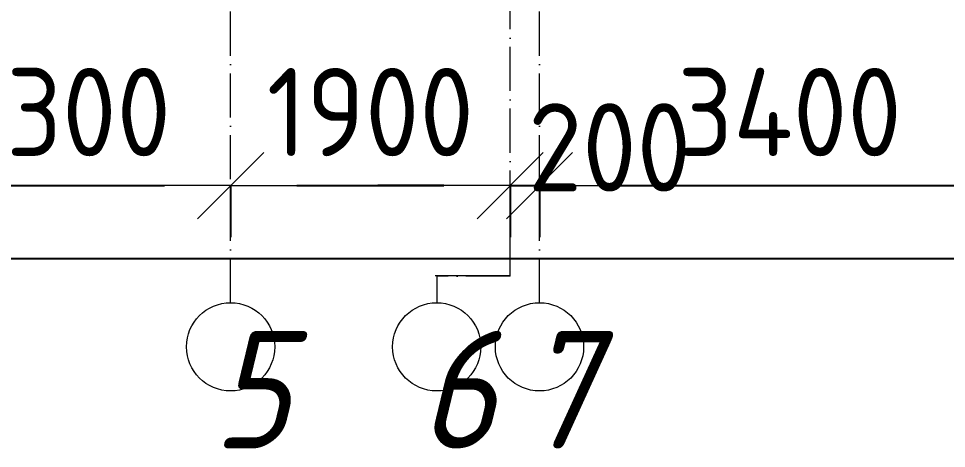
# Model space of a CAD drawing. Header units: millimetres. Extents: x 2294 to 908349, y -83289 to 219220.
# Drawn here: x 171892 to 178200, y 57926 to 60850 of the extents above; entities that cross this region are included whole.
import ezdxf

# ---------------------------------------------------------------- set-up
doc = ezdxf.new("R2010")
doc.units = ezdxf.units.MM
doc.linetypes.add('50_200_ШТРИХ_1Т_ш5_п1_п1_', pattern=[700, 500, -100, 0, -100])
for name, color, linetype, lineweight in [('A-____-____-DIMS', 7, 'Continuous', 9), ('S-GRID-____-IDEN', 7, 'Continuous', 9), ('S-GRID-____-OTLN', 7, 'Continuous', 9), ('S-GRID-____-OTLN-1', 7, '50_200_ШТРИХ_1Т_ш5_п1_п1_', 9)]:
    doc.layers.add(name, color=color, linetype=linetype, lineweight=lineweight)
doc.styles.add('ISOCPEUR_I_9', font='isocpeui.ttf', dxfattribs={"width": 0.9, "height": 250})
doc.styles.add('СПДС', font='isocpeur.ttf', dxfattribs={"width": 0.9})
doc.dimstyles.new('Размера А3', dxfattribs={"dimtxt": 800, "dimasz": 450, "dimexe": 350, "dimexo": 100, "dimgap": 200, "dimtad": 1, "dimdec": 0, "dimrnd": 10, "dimzin": 0, "dimdsep": 46, "dimtxsty": 'СПДС', "dimblk": 'ARROWHEAD_6', "dimcen": 1, "dimclrd": 5, "dimclre": 5, "dimclrt": 5, "dimazin": 0, "dimtfac": 1, "dimtdec": 0, "dimtmove": 2, "dimatfit": 3, "dimfxl": 1, "dimtolj": 1, "dimtzin": 0, "dimarcsym": 0})

# ---------------------------------------------------------------- blocks, each defined once
blk = doc.blocks.new('Ось сетки - Круг_Ø6_00__ISO-2_5_0_9K_-25732049-АР1_План отверстий 3 этажа в осях 1-64_Ю-ЯЯ')
at = {"layer": 'S-GRID-____-IDEN'}
blk.add_circle((0, 0), 3, dxfattribs=at)
blk = doc.blocks.new('ARROWHEAD_6')
at = {"color": 0, "linetype": 'Continuous'}
for p, q in [((-0.5, -0.5), (0.5, 0.5)), ((0, 0), (-1, 0))]:
    blk.add_line(p, q, dxfattribs=at)
blk = doc.blocks.new('*D2764')
at = {"layer": 'A-____-____-DIMS', "color": 0, "lineweight": -2, "transparency": 16777216}
for p, q in [((171033.5, 59719.8), (171033.5, 59363.7)), ((171483.5, 59713.7), (172883.5, 59713.7)), ((173333.5, 59719.8), (173333.5, 59363.7))]:
    blk.add_line(p, q, dxfattribs=at)
at = {"layer": 'Defpoints', "color": 0, "transparency": 16777216}
for p in [(171033.5, 59819.8), (173333.5, 59819.8), (173333.5, 59713.7)]:
    blk.add_point(p, dxfattribs=at)
at = {"layer": 'A-____-____-DIMS', "color": 0, "lineweight": -2, "transparency": 16777216, "xscale": 450, "yscale": 450, "zscale": 450, "rotation": 180}
blk.add_blockref('ARROWHEAD_6', (171033.5, 59713.7), dxfattribs=at)
at = {"layer": 'A-____-____-DIMS', "color": 0, "lineweight": -2, "transparency": 16777216, "xscale": 450, "yscale": 450, "zscale": 450}
blk.add_blockref('ARROWHEAD_6', (173333.5, 59713.7), dxfattribs=at)
at = {"layer": 'A-____-____-DIMS', "color": 0, "transparency": 16777216, "insert": (172183.5, 60213.7), "char_height": 600, "attachment_point": 5, "style": 'СПДС'}
blk.add_mtext('\\A1;2300', dxfattribs=at)
blk = doc.blocks.new('*D2765')
at = {"layer": 'A-____-____-DIMS', "color": 0, "lineweight": -2, "transparency": 16777216}
for p, q in [((173333.5, 59719.8), (173333.5, 59363.7)), ((173783.5, 59713.7), (174783.5, 59713.7)), ((175233.5, 59719.8), (175233.5, 59363.7))]:
    blk.add_line(p, q, dxfattribs=at)
at = {"layer": 'Defpoints', "color": 0, "transparency": 16777216}
for p in [(173333.5, 59819.8), (175233.5, 59819.8), (175233.5, 59713.7)]:
    blk.add_point(p, dxfattribs=at)
at = {"layer": 'A-____-____-DIMS', "color": 0, "lineweight": -2, "transparency": 16777216, "xscale": 450, "yscale": 450, "zscale": 450, "rotation": 180}
blk.add_blockref('ARROWHEAD_6', (173333.5, 59713.7), dxfattribs=at)
at = {"layer": 'A-____-____-DIMS', "color": 0, "lineweight": -2, "transparency": 16777216, "xscale": 450, "yscale": 450, "zscale": 450}
blk.add_blockref('ARROWHEAD_6', (175233.5, 59713.7), dxfattribs=at)
at = {"layer": 'A-____-____-DIMS', "color": 0, "transparency": 16777216, "insert": (174283.5, 60213.7), "char_height": 600, "attachment_point": 5, "style": 'СПДС'}
blk.add_mtext('\\A1;1900', dxfattribs=at)
blk = doc.blocks.new('*D2766')
at = {"layer": 'A-____-____-DIMS', "color": 0, "lineweight": -2, "transparency": 16777216}
for p, q in [((174783.5, 59713.7), (174333.5, 59713.7)), ((175233.5, 59719.8), (175233.5, 59363.7)), ((175233.5, 59713.7), (175433.5, 59713.7)), ((175433.5, 59719.8), (175433.5, 59363.7)), ((175883.5, 59713.7), (176333.5, 59713.7))]:
    blk.add_line(p, q, dxfattribs=at)
at = {"layer": 'Defpoints', "color": 0, "transparency": 16777216}
for p in [(175233.5, 59819.8), (175433.5, 59819.8), (175433.5, 59713.7)]:
    blk.add_point(p, dxfattribs=at)
at = {"layer": 'A-____-____-DIMS', "color": 0, "lineweight": -2, "transparency": 16777216, "xscale": 450, "yscale": 450, "zscale": 450}
blk.add_blockref('ARROWHEAD_6', (175233.5, 59713.7), dxfattribs=at)
at = {"layer": 'A-____-____-DIMS', "color": 0, "lineweight": -2, "transparency": 16777216, "xscale": 450, "yscale": 450, "zscale": 450, "rotation": 180}
blk.add_blockref('ARROWHEAD_6', (175433.5, 59713.7), dxfattribs=at)
at = {"layer": 'A-____-____-DIMS', "color": 0, "transparency": 16777216, "insert": (175355.2, 60273.7), "char_height": 600, "attachment_point": 1, "line_spacing_factor": 1.149209, "style": 'СПДС'}
blk.add_mtext('\\A1;200', dxfattribs=at)
blk = doc.blocks.new('*D2767')
at = {"layer": 'A-____-____-DIMS', "color": 0, "lineweight": -2, "transparency": 16777216}
for p, q in [((175433.5, 59719.8), (175433.5, 59363.7)), ((175883.5, 59713.7), (178383.5, 59713.7)), ((178833.5, 59719.8), (178833.5, 59363.7))]:
    blk.add_line(p, q, dxfattribs=at)
at = {"layer": 'Defpoints', "color": 0, "transparency": 16777216}
for p in [(175433.5, 59819.8), (178833.5, 59819.8), (178833.5, 59713.7)]:
    blk.add_point(p, dxfattribs=at)
at = {"layer": 'A-____-____-DIMS', "color": 0, "lineweight": -2, "transparency": 16777216, "xscale": 450, "yscale": 450, "zscale": 450, "rotation": 180}
blk.add_blockref('ARROWHEAD_6', (175433.5, 59713.7), dxfattribs=at)
at = {"layer": 'A-____-____-DIMS', "color": 0, "lineweight": -2, "transparency": 16777216, "xscale": 450, "yscale": 450, "zscale": 450}
blk.add_blockref('ARROWHEAD_6', (178833.5, 59713.7), dxfattribs=at)
at = {"layer": 'A-____-____-DIMS', "color": 0, "transparency": 16777216, "insert": (177133.5, 60213.7), "char_height": 600, "attachment_point": 5, "style": 'СПДС'}
blk.add_mtext('\\A1;3400', dxfattribs=at)
blk = doc.blocks.new('*D2785')
at = {"layer": 'A-____-____-DIMS', "color": 0, "lineweight": -2, "transparency": 16777216}
for p, q in [((163233.5, 59223), (163233.5, 58866.9)), ((163683.5, 59216.9), (236183.5, 59216.9)), ((236633.5, 59223), (236633.5, 58866.9))]:
    blk.add_line(p, q, dxfattribs=at)
at = {"layer": 'Defpoints', "color": 0, "transparency": 16777216}
for p in [(163233.5, 59323), (236633.5, 59323), (236633.5, 59216.9)]:
    blk.add_point(p, dxfattribs=at)
at = {"layer": 'A-____-____-DIMS', "color": 0, "lineweight": -2, "transparency": 16777216, "xscale": 450, "yscale": 450, "zscale": 450, "rotation": 180}
blk.add_blockref('ARROWHEAD_6', (163233.5, 59216.9), dxfattribs=at)
at = {"layer": 'A-____-____-DIMS', "color": 0, "lineweight": -2, "transparency": 16777216, "xscale": 450, "yscale": 450, "zscale": 450}
blk.add_blockref('ARROWHEAD_6', (236633.5, 59216.9), dxfattribs=at)
at = {"layer": 'A-____-____-DIMS', "color": 0, "transparency": 16777216, "insert": (199933.5, 59716.9), "char_height": 600, "attachment_point": 5, "style": 'СПДС'}
blk.add_mtext('\\A1;73400', dxfattribs=at)
blk = doc.blocks.new('3osi')
at = {"layer": 'S-GRID-____-OTLN'}
blk.add_line((175233.5, 59099.8), (174724, 59099.8), dxfattribs=at)
at = {"layer": 'S-GRID-____-OTLN-1', "color": 251, "ltscale": 0.6, "true_color": 0x636466}
for p, q in [((173333.5, 58916.9), (173333.5, 96918.1)), ((175233.5, 59097), (175233.5, 96918.1)), ((175433.5, 58916.9), (175433.5, 96653.9)), ((174734.7, 59097), (174734.7, 58916.9)), ((175233.5, 59097), (174734.7, 59097))]:
    blk.add_line(p, q, dxfattribs=at)
at = {"layer": 'S-GRID-____-IDEN', "xscale": 99.99999999999993, "yscale": 99.99999999999993, "zscale": 99.99999999999993}
for p in [(173333.5, 58616.9), (174734.7, 58616.9), (175433.5, 58616.9)]:
    blk.add_blockref('Ось сетки - Круг_Ø6_00__ISO-2_5_0_9K_-25732049-АР1_План отверстий 3 этажа в осях 1-64_Ю-ЯЯ', p, dxfattribs=at)
at = {"layer": 'S-GRID-____-IDEN', "char_height": 800, "width": 202.025, "attachment_point": 1, "style": 'ISOCPEUR_I_9'}
for s, insert in [('\\fISOCPEUR|b0|i1|c204|p34|;\\W.9;5', (173211.8, 58725.6)), ('\\fISOCPEUR|b0|i1|c204|p34|;\\W.9;6', (174613, 58725.6)), ('\\fISOCPEUR|b0|i1|c204|p34|;\\W.9;7', (175311.8, 58725.6))]:
    blk.add_mtext(s, dxfattribs=dict(at, insert=insert))
at = {"layer": 'A-____-____-DIMS'}
for base, p1, p2, picture, middle in [((173333.5, 59713.7), (171033.5, 59819.8), (173333.5, 59819.8), '*D2764', (172183.5, 60213.7)), ((175233.5, 59713.7), (173333.5, 59819.8), (175233.5, 59819.8), '*D2765', (174283.5, 60213.7)), ((178833.5, 59713.7), (175433.5, 59819.8), (178833.5, 59819.8), '*D2767', (177133.5, 60213.7)), ((236633.5, 59216.9), (163233.5, 59323), (236633.5, 59323), '*D2785', (199933.5, 59716.9))]:
    dim = blk.add_linear_dim(base=base, p1=p1, p2=p2, dimstyle='Размера А3', override={"dimtxt": 600, "dimclrd": 0, "dimclre": 0, "dimclrt": 0}, dxfattribs=at)
    dim.commit()
    dim.dimension.update_dxf_attribs({"geometry": picture, "text_midpoint": middle})
dim = blk.add_linear_dim(base=(175433.5, 59713.7), p1=(175233.5, 59819.8), p2=(175433.5, 59819.8), dimstyle='Размера А3', override={"dimtxt": 600, "dimclrd": 0, "dimclre": 0, "dimclrt": 0}, dxfattribs=at)
dim.commit()
dim.dimension.update_dxf_attribs({"geometry": '*D2766', "text_midpoint": (175868.2, 59873.7), "dimtype": 160})

msp = doc.modelspace()

# ---------------------------------------------------------------- block references
msp.add_blockref('3osi', (0, 0))

doc.saveas('drawing.dxf')
